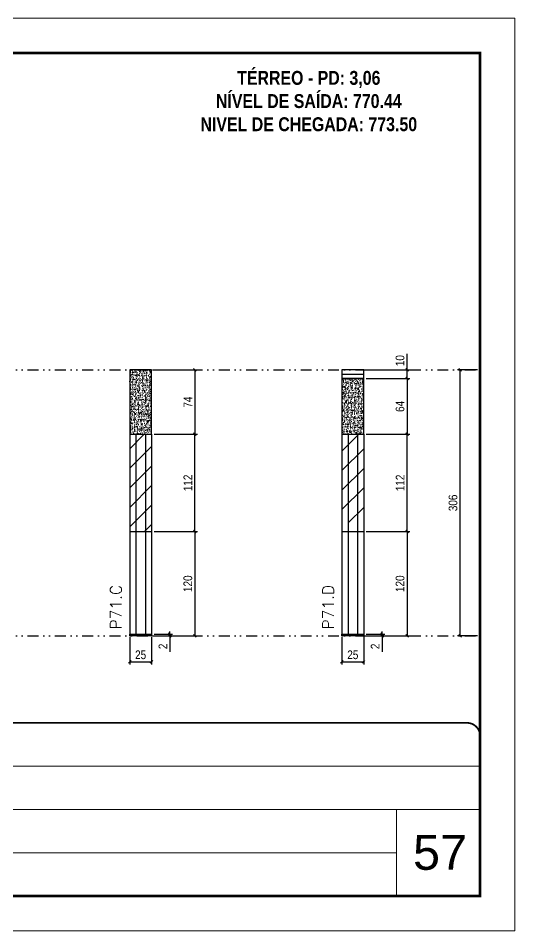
# Model space of a CAD drawing. Extents: x 14400 to 27878, y -21631 to 6985.
# Drawn here: x 15313 to 15885, y -10145 to -9095 of the extents above; entities that cross this region are included whole.
import ezdxf

# ---------------------------------------------------------------- set-up
doc = ezdxf.new("R2010")
doc.units = 0
for name, pattern in [('CONTINUO', [0]), ('DASHED', [0.75, 0.5, -0.25]), ('DIVIDE2', [0.625, 0.25, -0.125, 0, -0.125, 0, -0.125])]:
    doc.linetypes.add(name, pattern=pattern)
for name, color, linetype, lineweight in [('CARIMBO', 255, 'Continuous', 9), ('Folhas', 255, 'Continuous', 9), ('Hachura', 251, 'Continuous', 9), ('SARRAFO DE PRESSAO', 251, 'DASHED', 9), ('Texto Seção', 7, 'Continuous', 15)]:
    doc.layers.add(name, color=color, linetype=linetype, lineweight=lineweight)
for name, color, linetype in [('COTA', 241, 'Continuous'), ('NOMENCLATURA', 7, 'Continuous'), ('Nível', 160, 'Continuous'), ('Painéis', 200, 'Continuous'), ('SARR_2.2x10', 60, 'Continuous'), ('SARR_2.2x7', 40, 'Continuous')]:
    doc.layers.add(name, color=color, linetype=linetype)
doc.styles.add('ARIAL', font='arial.ttf')
doc.styles.add('COTA TECNICA', font='techl___.ttf', dxfattribs={"height": 10})
doc.styles.add('COTA TECNICA-50', font='techl___.ttf', dxfattribs={"height": 10})
doc.styles.add('REGUA-120', font='ROMANS.shx', dxfattribs={"height": 15})
doc.styles.add('ROMANC', font='techb___.ttf', dxfattribs={"height": 2.5})
doc.dimstyles.new('COTA PAINEL-50', dxfattribs={"dimtxt": 10, "dimasz": 3, "dimexe": 3, "dimexo": 3, "dimgap": 3, "dimtad": 1, "dimdec": 1, "dimzin": 12, "dimdsep": 46, "dimtxsty": 'COTA TECNICA-50', "dimblk1": 'OBLIQUE', "dimblk2": 'OBLIQUE', "dimsah": 1, "dimcen": 0.9, "dimclrd": 4, "dimclre": 4, "dimclrt": 240, "dimadec": 1, "dimazin": 3, "dimtfac": 1, "dimtdec": 1, "dimtmove": 0, "dimatfit": 3, "dimfxl": 1, "dimtolj": 1, "dimtzin": 12, "dimarcsym": 0})
doc.dimstyles.new('PAINEL', dxfattribs={"dimtxt": 10, "dimasz": 3, "dimexe": 3, "dimexo": 3, "dimgap": 3, "dimtad": 1, "dimdec": 1, "dimzin": 12, "dimdsep": 46, "dimtxsty": 'COTA TECNICA', "dimblk1": 'OBLIQUE', "dimblk2": 'OBLIQUE', "dimsah": 1, "dimcen": 0.9, "dimclrd": 4, "dimclre": 4, "dimclrt": 240, "dimadec": 1, "dimazin": 3, "dimtfac": 1, "dimtdec": 1, "dimtmove": 0, "dimatfit": 3, "dimfxl": 1, "dimtolj": 1, "dimtzin": 12, "dimarcsym": 0})

# ---------------------------------------------------------------- blocks, each defined once
blk = doc.blocks.new('9999999999')
at = {"color": 30, "linetype": 'CONTINUO'}
for p, q in [((98564.6, 34379.6), (99584, 34379.6)), ((98564.6, 34329.8), (99488, 34329.8)), ((99584, 34329.8), (99488, 34329.8)), ((99488, 34329.8), (99488, 34230.2)), ((98564.6, 34280), (99488, 34280))]:
    blk.add_line(p, q, dxfattribs=at)
at = {"color": 30, "linetype": 'CONTINUO', "const_width": 2}
blk.add_lwpolyline([(99584, 34230.2), (99584, 34414.4, 0.414214), (99569, 34429.4), (98229, 34429.4, 0.414214), (98214, 34414.4), (98214, 34245.2, 0.414214), (98229, 34230.2), (99584, 34230.2)], format="xyb", dxfattribs=at)
at = {"layer": 'Folhas'}
blk.add_lwpolyline([(98139, 34190.2), (99624, 34190.2), (99624, 35240.2), (98139, 35240.2)], close=True, dxfattribs=at)
at = {"layer": 'Folhas', "color": 30, "const_width": 3}
blk.add_lwpolyline([(98214, 34230.2), (99584, 34230.2), (99584, 35200.2), (98214, 35200.2)], close=True, dxfattribs=at)
blk = doc.blocks.new('_Oblique')
at = {"color": 0, "linetype": 'ByBlock', "lineweight": -2}
blk.add_line((-0.5, -0.5), (0.5, 0.5), dxfattribs=at)
blk = doc.blocks.new('*D1642')
at = {"layer": 'COTA', "color": 4, "lineweight": -2, "transparency": 16777216}
for p, q in [((15441.7, -9807), (15441.7, -9838.9)), ((15466.7, -9807), (15466.7, -9838.9)), ((15441.7, -9835.9), (15466.7, -9835.9))]:
    blk.add_line(p, q, dxfattribs=at)
at = {"layer": 'Defpoints', "color": 0, "transparency": 16777216}
for p in [(15441.7, -9804), (15466.7, -9804), (15466.7, -9835.9)]:
    blk.add_point(p, dxfattribs=at)
at = {"layer": 'COTA', "color": 4, "lineweight": -2, "transparency": 16777216, "xscale": 3, "yscale": 3, "zscale": 3, "rotation": 180}
blk.add_blockref('_Oblique', (15441.7, -9835.9), dxfattribs=at)
at = {"layer": 'COTA', "color": 4, "lineweight": -2, "transparency": 16777216, "xscale": 3, "yscale": 3, "zscale": 3}
blk.add_blockref('_Oblique', (15466.7, -9835.9), dxfattribs=at)
at = {"layer": 'COTA', "color": 240, "transparency": 16777216, "insert": (15454.2, -9827.8), "char_height": 10, "attachment_point": 5, "style": 'COTA TECNICA'}
blk.add_mtext('\\A1;25', dxfattribs=at)
blk = doc.blocks.new('*D1643')
at = {"layer": 'COTA', "color": 4, "lineweight": -2, "transparency": 16777216}
for p, q in [((15469.7, -9804), (15490.9, -9804)), ((15469.7, -9806), (15490.9, -9806)), ((15487.9, -9804), (15487.9, -9801)), ((15487.9, -9804), (15487.9, -9806)), ((15487.9, -9806), (15487.9, -9824.2))]:
    blk.add_line(p, q, dxfattribs=at)
at = {"layer": 'Defpoints', "color": 0, "transparency": 16777216}
for p in [(15466.7, -9804), (15466.7, -9806), (15487.9, -9804)]:
    blk.add_point(p, dxfattribs=at)
at = {"layer": 'COTA', "color": 4, "lineweight": -2, "transparency": 16777216, "xscale": 3, "yscale": 3, "zscale": 3}
for p, rotation in [((15487.9, -9804), 270), ((15487.9, -9806), 90)]:
    blk.add_blockref('_Oblique', p, dxfattribs=dict(at, rotation=rotation))
at = {"layer": 'COTA', "color": 240, "transparency": 16777216, "insert": (15479.9, -9818.1), "char_height": 10, "attachment_point": 5, "rotation": 90, "style": 'COTA TECNICA-50'}
blk.add_mtext('\\A1;2', dxfattribs=at)
blk = doc.blocks.new('*D1644')
at = {"layer": 'COTA', "color": 4, "linetype": 'ByBlock', "lineweight": -2, "transparency": 16777216}
for p, q in [((15469.7, -9500), (15519.7, -9500)), ((15516.7, -9500), (15516.7, -9574)), ((15469.7, -9574), (15519.7, -9574))]:
    blk.add_line(p, q, dxfattribs=at)
at = {"layer": 'Defpoints', "color": 0, "linetype": 'ByBlock', "transparency": 16777216}
for p in [(15466.7, -9500), (15466.7, -9574), (15516.7, -9574)]:
    blk.add_point(p, dxfattribs=at)
at = {"layer": 'COTA', "color": 4, "linetype": 'ByBlock', "lineweight": -2, "transparency": 16777216, "xscale": 3, "yscale": 3, "zscale": 3}
for p, rotation in [((15516.7, -9500), 90), ((15516.7, -9574), 270)]:
    blk.add_blockref('_Oblique', p, dxfattribs=dict(at, rotation=rotation))
at = {"layer": 'COTA', "color": 240, "linetype": 'ByBlock', "transparency": 16777216, "insert": (15508.6, -9537), "char_height": 10, "attachment_point": 5, "rotation": 90, "style": 'COTA TECNICA'}
blk.add_mtext('\\A1;74', dxfattribs=at)
blk = doc.blocks.new('*D1645')
at = {"layer": 'COTA', "color": 4, "lineweight": -2, "transparency": 16777216}
for p, q in [((15469.7, -9686), (15519.7, -9686)), ((15516.7, -9686), (15516.7, -9806)), ((15469.7, -9806), (15519.7, -9806))]:
    blk.add_line(p, q, dxfattribs=at)
at = {"layer": 'Defpoints', "color": 0, "transparency": 16777216}
for p in [(15466.7, -9686), (15466.7, -9806), (15516.7, -9806)]:
    blk.add_point(p, dxfattribs=at)
at = {"layer": 'COTA', "color": 4, "lineweight": -2, "transparency": 16777216, "xscale": 3, "yscale": 3, "zscale": 3}
for p, rotation in [((15516.7, -9686), 90), ((15516.7, -9806), 270)]:
    blk.add_blockref('_Oblique', p, dxfattribs=dict(at, rotation=rotation))
at = {"layer": 'COTA', "color": 240, "transparency": 16777216, "insert": (15508.6, -9746), "char_height": 10, "attachment_point": 5, "rotation": 90, "style": 'COTA TECNICA'}
blk.add_mtext('\\A1;120', dxfattribs=at)
blk = doc.blocks.new('*D2394')
at = {"layer": 'COTA', "color": 4, "lineweight": -2, "transparency": 16777216}
for p, q in [((15842, -9500), (15819.2, -9500)), ((15822.2, -9806), (15822.2, -9500)), ((15842, -9806), (15819.2, -9806))]:
    blk.add_line(p, q, dxfattribs=at)
at = {"layer": 'Defpoints', "color": 0, "transparency": 16777216}
for p in [(15822.2, -9500), (15845, -9500), (15845, -9806)]:
    blk.add_point(p, dxfattribs=at)
at = {"layer": 'COTA', "color": 4, "lineweight": -2, "transparency": 16777216, "xscale": 3, "yscale": 3, "zscale": 3}
for p, rotation in [((15822.2, -9500), 90), ((15822.2, -9806), 270)]:
    blk.add_blockref('_Oblique', p, dxfattribs=dict(at, rotation=rotation))
at = {"layer": 'COTA', "color": 240, "transparency": 16777216, "insert": (15813.9, -9653), "char_height": 10, "attachment_point": 5, "rotation": 90, "style": 'COTA TECNICA'}
blk.add_mtext('\\A1;306', dxfattribs=at)
blk = doc.blocks.new('*D2399')
at = {"layer": 'COTA', "color": 4, "lineweight": -2, "transparency": 16777216}
for p, q in [((15469.7, -9574), (15519.7, -9574)), ((15516.7, -9686), (15516.7, -9574)), ((15469.7, -9686), (15519.7, -9686))]:
    blk.add_line(p, q, dxfattribs=at)
at = {"layer": 'Defpoints', "color": 0, "transparency": 16777216}
for p in [(15466.7, -9574), (15516.7, -9574), (15466.7, -9686)]:
    blk.add_point(p, dxfattribs=at)
at = {"layer": 'COTA', "color": 4, "lineweight": -2, "transparency": 16777216, "xscale": 3, "yscale": 3, "zscale": 3}
for p, rotation in [((15516.7, -9574), 90), ((15516.7, -9686), 270)]:
    blk.add_blockref('_Oblique', p, dxfattribs=dict(at, rotation=rotation))
at = {"layer": 'COTA', "color": 240, "transparency": 16777216, "insert": (15508.6, -9630), "char_height": 10, "attachment_point": 5, "rotation": 90, "style": 'COTA TECNICA'}
blk.add_mtext('\\A1;112', dxfattribs=at)
blk = doc.blocks.new('*D2401')
at = {"layer": 'COTA', "color": 4, "lineweight": -2, "transparency": 16777216}
for p, q in [((15686, -9807), (15686, -9838.9)), ((15711, -9807), (15711, -9838.9)), ((15686, -9835.9), (15711, -9835.9))]:
    blk.add_line(p, q, dxfattribs=at)
at = {"layer": 'Defpoints', "color": 0, "transparency": 16777216}
for p in [(15686, -9804), (15711, -9804), (15711, -9835.9)]:
    blk.add_point(p, dxfattribs=at)
at = {"layer": 'COTA', "color": 4, "lineweight": -2, "transparency": 16777216, "xscale": 3, "yscale": 3, "zscale": 3, "rotation": 180}
blk.add_blockref('_Oblique', (15686, -9835.9), dxfattribs=at)
at = {"layer": 'COTA', "color": 4, "lineweight": -2, "transparency": 16777216, "xscale": 3, "yscale": 3, "zscale": 3}
blk.add_blockref('_Oblique', (15711, -9835.9), dxfattribs=at)
at = {"layer": 'COTA', "color": 240, "transparency": 16777216, "insert": (15698.5, -9827.8), "char_height": 10, "attachment_point": 5, "style": 'COTA TECNICA'}
blk.add_mtext('\\A1;25', dxfattribs=at)
blk = doc.blocks.new('*D2402')
at = {"layer": 'COTA', "color": 4, "lineweight": -2, "transparency": 16777216}
for p, q in [((15714, -9804), (15735.2, -9804)), ((15714, -9806), (15735.2, -9806)), ((15732.2, -9804), (15732.2, -9801)), ((15732.2, -9804), (15732.2, -9806)), ((15732.2, -9806), (15732.2, -9824.2))]:
    blk.add_line(p, q, dxfattribs=at)
at = {"layer": 'Defpoints', "color": 0, "transparency": 16777216}
for p in [(15711, -9804), (15711, -9806), (15732.2, -9804)]:
    blk.add_point(p, dxfattribs=at)
at = {"layer": 'COTA', "color": 4, "lineweight": -2, "transparency": 16777216, "xscale": 3, "yscale": 3, "zscale": 3}
for p, rotation in [((15732.2, -9804), 270), ((15732.2, -9806), 90)]:
    blk.add_blockref('_Oblique', p, dxfattribs=dict(at, rotation=rotation))
at = {"layer": 'COTA', "color": 240, "transparency": 16777216, "insert": (15724.2, -9818.1), "char_height": 10, "attachment_point": 5, "rotation": 90, "style": 'COTA TECNICA-50'}
blk.add_mtext('\\A1;2', dxfattribs=at)
blk = doc.blocks.new('*D2404')
at = {"layer": 'COTA', "color": 4, "linetype": 'ByBlock', "lineweight": -2, "transparency": 16777216}
for p, q in [((15714, -9510), (15764, -9510)), ((15761, -9510), (15761, -9574)), ((15714, -9574), (15764, -9574))]:
    blk.add_line(p, q, dxfattribs=at)
at = {"layer": 'Defpoints', "color": 0, "linetype": 'ByBlock', "transparency": 16777216}
for p in [(15711, -9510), (15711, -9574), (15761, -9574)]:
    blk.add_point(p, dxfattribs=at)
at = {"layer": 'COTA', "color": 4, "linetype": 'ByBlock', "lineweight": -2, "transparency": 16777216, "xscale": 3, "yscale": 3, "zscale": 3}
for p, rotation in [((15761, -9510), 90), ((15761, -9574), 270)]:
    blk.add_blockref('_Oblique', p, dxfattribs=dict(at, rotation=rotation))
at = {"layer": 'COTA', "color": 240, "linetype": 'ByBlock', "transparency": 16777216, "insert": (15752.9, -9542), "char_height": 10, "attachment_point": 5, "rotation": 90, "style": 'COTA TECNICA'}
blk.add_mtext('\\A1;64', dxfattribs=at)
blk = doc.blocks.new('*D2400')
at = {"layer": 'COTA', "color": 4, "lineweight": -2, "transparency": 16777216}
for p, q in [((15714, -9686), (15764, -9686)), ((15761, -9686), (15761, -9806)), ((15714, -9806), (15764, -9806))]:
    blk.add_line(p, q, dxfattribs=at)
at = {"layer": 'Defpoints', "color": 0, "transparency": 16777216}
for p in [(15711, -9686), (15711, -9806), (15761, -9806)]:
    blk.add_point(p, dxfattribs=at)
at = {"layer": 'COTA', "color": 4, "lineweight": -2, "transparency": 16777216, "xscale": 3, "yscale": 3, "zscale": 3}
for p, rotation in [((15761, -9686), 90), ((15761, -9806), 270)]:
    blk.add_blockref('_Oblique', p, dxfattribs=dict(at, rotation=rotation))
at = {"layer": 'COTA', "color": 240, "transparency": 16777216, "insert": (15752.9, -9746), "char_height": 10, "attachment_point": 5, "rotation": 90, "style": 'COTA TECNICA'}
blk.add_mtext('\\A1;120', dxfattribs=at)
blk = doc.blocks.new('*D2403')
at = {"layer": 'COTA', "color": 4, "lineweight": -2, "transparency": 16777216}
for p, q in [((15714, -9574), (15764, -9574)), ((15761, -9686), (15761, -9574)), ((15714, -9686), (15764, -9686))]:
    blk.add_line(p, q, dxfattribs=at)
at = {"layer": 'Defpoints', "color": 0, "transparency": 16777216}
for p in [(15711, -9574), (15761, -9574), (15711, -9686)]:
    blk.add_point(p, dxfattribs=at)
at = {"layer": 'COTA', "color": 4, "lineweight": -2, "transparency": 16777216, "xscale": 3, "yscale": 3, "zscale": 3}
for p, rotation in [((15761, -9574), 90), ((15761, -9686), 270)]:
    blk.add_blockref('_Oblique', p, dxfattribs=dict(at, rotation=rotation))
at = {"layer": 'COTA', "color": 240, "transparency": 16777216, "insert": (15753, -9630), "char_height": 10, "attachment_point": 5, "rotation": 90, "style": 'COTA TECNICA'}
blk.add_mtext('\\A1;112', dxfattribs=at)
blk = doc.blocks.new('*D2691')
at = {"layer": 'COTA', "color": 4, "lineweight": -2, "transparency": 16777216}
for p, q in [((15761, -9500), (15761, -9481.6)), ((15714, -9500), (15764, -9500)), ((15761, -9510), (15761, -9500)), ((15714, -9510), (15764, -9510))]:
    blk.add_line(p, q, dxfattribs=at)
at = {"layer": 'Defpoints', "color": 0, "transparency": 16777216}
for p in [(15711, -9500), (15761, -9500), (15711, -9510)]:
    blk.add_point(p, dxfattribs=at)
at = {"layer": 'COTA', "color": 4, "lineweight": -2, "transparency": 16777216, "xscale": 3, "yscale": 3, "zscale": 3}
for p, rotation in [((15761, -9500), 90), ((15761, -9510), 270)]:
    blk.add_blockref('_Oblique', p, dxfattribs=dict(at, rotation=rotation))
at = {"layer": 'COTA', "color": 240, "transparency": 16777216, "insert": (15752.9, -9489.3), "char_height": 10, "attachment_point": 5, "rotation": 90, "style": 'COTA TECNICA'}
blk.add_mtext('\\A1;10', dxfattribs=at)

msp = doc.modelspace()

# ---------------------------------------------------------------- hatches: boundary and pattern name
at = {"layer": 'COTA'}
h = msp.add_hatch(dxfattribs=at)
h.set_pattern_fill('AR-CONC', color=256, scale=0.03)
h.paths.add_polyline_path([(15466.71, -9500.04), (15441.71, -9500.04), (15441.71, -9574.04), (15466.71, -9574.04)])
h = msp.add_hatch(dxfattribs=at)
h.set_pattern_fill('AR-CONC', color=256, scale=0.03)
h.set_pattern_definition([(50, (0, -10), (5.4655401, -0.4781726), [0.5715, -6.2865]), (355, (0, -10), (-1.0573026, 5.7317054), [0.4572, -5.0292175]), (100.451445, (0.4555, -10.04), (4.4082374, 5.2535326), [0.4857003, -5.3427073]), (46.1842, (0, -8.476), (8.1323712, -1.2612698), [0.85725, -9.42975]), (96.63556, (0.678, -8.581), (7.122124, 7.4227837), [0.7285507, -8.0140682]), (351.18415, (0, -8.476), (7.122124, 7.4227837), [0.685799, -7.543792]), (21, (0.762, -8.857), (4.5484317, -3.067956), [0.5715, -6.2865]), (326, (0.762, -8.857), (1.8540609, 5.525639), [0.4572, -5.0292]), (71.451445, (1.141, -9.1127), (6.4024926, 2.457683), [0.4857003, -5.3426981]), (37.5, (0, -10), (0.0926581, 2.53665117), [0, -4.96824, 0, -5.1054, 0, -5.04825]), (7.5, (0, -10), (2.00458988, 3.00541724), [0, -2.91084, 0, -4.85394, 0, -1.92405]), (327.5, (-1.6993, -10), (4.06771786, -0.17186232), [0, -1.905, 0, -5.9436, 0, -7.8867]), (317.5, (-2.4613, -10), (4.44387544, 0.7627947), [0, -2.4765, 0, -3.94716, 0, -5.6007])])
h.paths.add_polyline_path([(15711.04, -9510.04), (15686.04, -9510.04), (15686.04, -9574.04), (15711.04, -9574.04)])
at = {"layer": 'Hachura'}
h = msp.add_hatch(dxfattribs=at)
h.set_pattern_fill('ANSI31', color=256, scale=5)
h.paths.add_polyline_path([(14804.08, -9682.04), (14583.08, -9682.04), (14583.08, -9804.04), (14804.08, -9804.04)])
h.paths.add_polyline_path([(14804.08, -9644.04), (14583.08, -9644.04), (14583.08, -9682.04), (14804.08, -9682.04)])
h.paths.add_polyline_path([(15246.05, -9574.04), (15025.05, -9574.04), (15025.05, -9682.04), (15246.05, -9682.04)])
h.paths.add_polyline_path([(15466.71, -9574.04), (15441.71, -9574.04), (15441.71, -9686.04), (15466.71, -9686.04)])
h.paths.add_polyline_path([(15711.04, -9574.04), (15686.04, -9574.04), (15686.04, -9676.04), (15711.04, -9676.04)])

# ---------------------------------------------------------------- linework, layer by layer
at = {"layer": 'COTA', "linetype": 'ByBlock'}
for points in [[(15441.71, -9574.04), (15466.71, -9574.04), (15466.71, -9500.04), (15441.71, -9500.04)], [(15686.04, -9574.04), (15711.04, -9574.04), (15711.04, -9510.04), (15686.04, -9510.04)]]:
    msp.add_lwpolyline(points, close=True, dxfattribs=at)
at = {"layer": 'Nível', "color": 4, "linetype": 'DIVIDE2', "ltscale": 50}
for p, q in [((14474.97, -9500.04), (15844.97, -9500.04)), ((14474.97, -9806.04), (15844.97, -9806.04))]:
    msp.add_line(p, q, dxfattribs=at)
at = {"layer": 'Painéis'}
for p, q in [((15441.71, -9574.04), (15441.71, -9804.04)), ((15441.71, -9574.04), (15466.71, -9574.04)), ((15466.71, -9574.04), (15466.71, -9804.04)), ((15686.04, -9574.04), (15686.04, -9804.04)), ((15686.04, -9574.04), (15711.04, -9574.04)), ((15711.04, -9574.04), (15711.04, -9804.04)), ((15441.71, -9686.04), (15466.71, -9686.04)), ((15686.04, -9686.04), (15711.04, -9686.04)), ((15441.71, -9804.04), (15466.71, -9804.04)), ((15441.71, -9804.04), (15466.71, -9804.04)), ((15441.71, -9806.04), (15441.71, -9804.04)), ((15466.71, -9806.04), (15441.71, -9806.04)), ((15466.71, -9804.04), (15466.71, -9806.04)), ((15686.04, -9804.04), (15711.04, -9804.04)), ((15686.04, -9804.04), (15711.04, -9804.04)), ((15686.04, -9806.04), (15686.04, -9804.04)), ((15711.04, -9806.04), (15686.04, -9806.04)), ((15711.04, -9804.04), (15711.04, -9806.04))]:
    msp.add_line(p, q, dxfattribs=at)
msp.add_lwpolyline([(15686.04, -9510.04), (15711.04, -9510.04), (15711.04, -9500.04), (15686.04, -9500.04)], close=True, dxfattribs=at)
at = {"layer": 'SARR_2.2x10'}
msp.add_line((15686.04, -9505.04), (15711.04, -9505.04), dxfattribs=at)
at = {"layer": 'SARR_2.2x7'}
for p, q in [((15448.71, -9574.04), (15448.71, -9804.04)), ((15448.71, -9574.04), (15448.71, -9574.04)), ((15459.71, -9574.04), (15459.71, -9804.04)), ((15459.71, -9574.04), (15459.71, -9574.04)), ((15693.04, -9574.04), (15693.04, -9804.04)), ((15693.04, -9574.04), (15693.04, -9574.04)), ((15704.04, -9574.04), (15704.04, -9804.04)), ((15704.04, -9574.04), (15704.04, -9574.04)), ((15448.71, -9686.04), (15448.71, -9686.04)), ((15459.71, -9686.04), (15459.71, -9686.04)), ((15693.04, -9686.04), (15693.04, -9686.04)), ((15704.04, -9686.04), (15704.04, -9686.04))]:
    msp.add_line(p, q, dxfattribs=at)

# ---------------------------------------------------------------- block references
at = {"layer": 'SARRAFO DE PRESSAO', "color": 6, "linetype": 'ByBlock'}
msp.add_blockref('9999999999', (-83739.01, -44335.53), dxfattribs=at)

# ---------------------------------------------------------------- texts
at = {"layer": 'CARIMBO', "style": 'ARIAL'}
msp.add_text('57', height=40, dxfattribs=at).set_placement((15767.83, -10075.18))
at = {"layer": 'NOMENCLATURA', "color": 2, "insert": (15647.81, -9129.26), "char_height": 16, "attachment_point": 2, "style": 'ROMANC'}
msp.add_mtext_dynamic_manual_height_columns('\\PTÉRREO - PD: 3,06\\PNÍVEL DE SAÍDA: 770.44\\PNIVEL DE CHEGADA: 773.50', width=432.3511, gutter_width=1, heights=[0], dxfattribs=at)
at = {"layer": 'Texto Seção', "char_height": 13, "width": 370.6998, "attachment_point": 7, "rotation": 90, "style": 'REGUA-120'}
for s, insert in [('P71.C', (15432.26, -9798.63)), ('P71.D', (15676.59, -9798.63))]:
    msp.add_mtext(s, dxfattribs=dict(at, insert=insert))

# ---------------------------------------------------------------- dimensions: what is measured, and where the dimension line sits
at = {"layer": 'COTA'}
for base, p1, p2, picture, middle in [((15761.03, -9500.04), (15711.04, -9510.04), (15711.04, -9500.04), '*D2691', (15752.93, -9489.33)), ((15822.17, -9500.04), (15844.97, -9806.04), (15844.97, -9500.04), '*D2394', (15813.95, -9653.04)), ((15516.7, -9574.04), (15466.71, -9686.04), (15466.71, -9574.04), '*D2399', (15508.64, -9630.04)), ((15761.03, -9574.04), (15711.04, -9686.04), (15711.04, -9574.04), '*D2403', (15752.98, -9630.04)), ((15516.7, -9806.04), (15466.71, -9686.04), (15466.71, -9806.04), '*D1645', (15508.59, -9746.04)), ((15761.03, -9806.04), (15711.04, -9686.04), (15711.04, -9806.04), '*D2400', (15752.93, -9746.04))]:
    dim = msp.add_linear_dim(base=base, p1=p1, p2=p2, angle=90, dimstyle='PAINEL', dxfattribs=at)
    dim.commit()
    dim.dimension.update_dxf_attribs({"geometry": picture, "text_midpoint": middle})
at = {"layer": 'COTA', "linetype": 'ByBlock'}
for base, p1, p2, picture, middle in [((15516.7, -9574.04), (15466.71, -9500.04), (15466.71, -9574.04), '*D1644', (15508.62, -9537.04)), ((15761.03, -9574.04), (15711.04, -9510.04), (15711.04, -9574.04), '*D2404', (15752.93, -9542.04))]:
    dim = msp.add_linear_dim(base=base, p1=p1, p2=p2, angle=90, dimstyle='PAINEL', dxfattribs=at)
    dim.commit()
    dim.dimension.update_dxf_attribs({"geometry": picture, "text_midpoint": middle})
at = {"layer": 'COTA'}
for base, p1, p2, picture, middle in [((15466.71, -9835.94), (15441.71, -9804.04), (15466.71, -9804.04), '*D1642', (15454.21, -9827.83)), ((15711.04, -9835.94), (15686.04, -9804.04), (15711.04, -9804.04), '*D2401', (15698.54, -9827.83))]:
    dim = msp.add_linear_dim(base=base, p1=p1, p2=p2, dimstyle='PAINEL', override={"dimarcsym": 2}, dxfattribs=at)
    dim.commit()
    dim.dimension.update_dxf_attribs({"geometry": picture, "text_midpoint": middle})
for base, p1, p2, picture, middle in [((15487.9, -9804.04), (15466.71, -9806.04), (15466.71, -9804.04), '*D1643', (15487.9, -9818.1)), ((15732.24, -9804.04), (15711.04, -9806.04), (15711.04, -9804.04), '*D2402', (15732.24, -9818.1))]:
    dim = msp.add_linear_dim(base=base, p1=p1, p2=p2, angle=90, dimstyle='COTA PAINEL-50', dxfattribs=at)
    dim.commit()
    dim.dimension.update_dxf_attribs({"geometry": picture, "text_midpoint": middle, "dimtype": 160})

doc.saveas('drawing.dxf')
